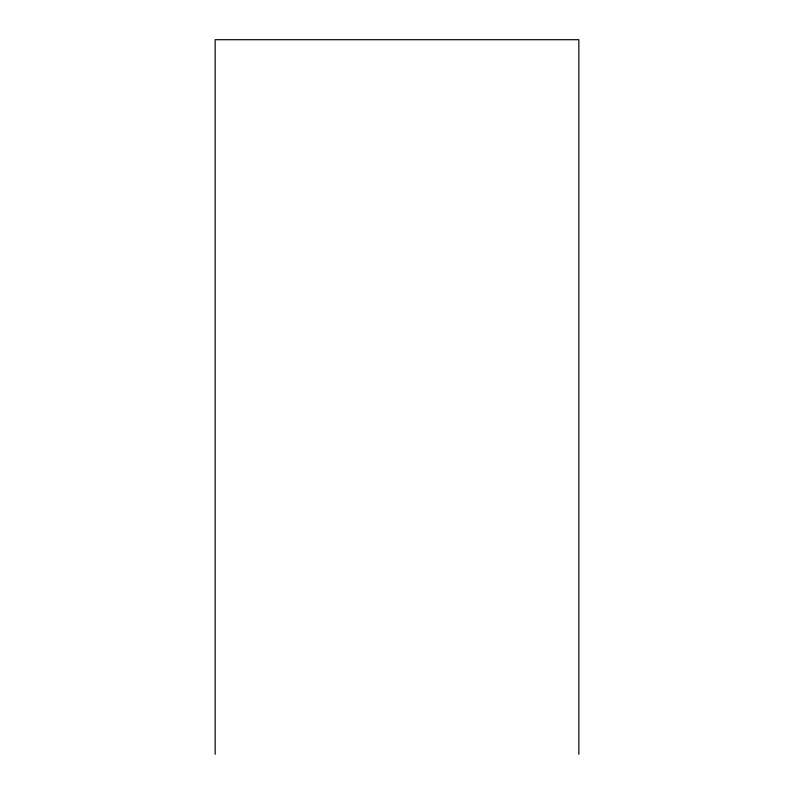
<?xml version="1.0" encoding="UTF-8"?>
<svg xmlns="http://www.w3.org/2000/svg" width="794" height="794" viewBox="0 0 794 794"><rect width="100%" height="100%" fill="white"/><g stroke="black" fill="none" stroke-linecap="round" stroke-linejoin="round"><path stroke-width="1.19" d="M578.846 754.3L578.846 39.7L215.154 39.7L215.154 754.3"/></g></svg>
